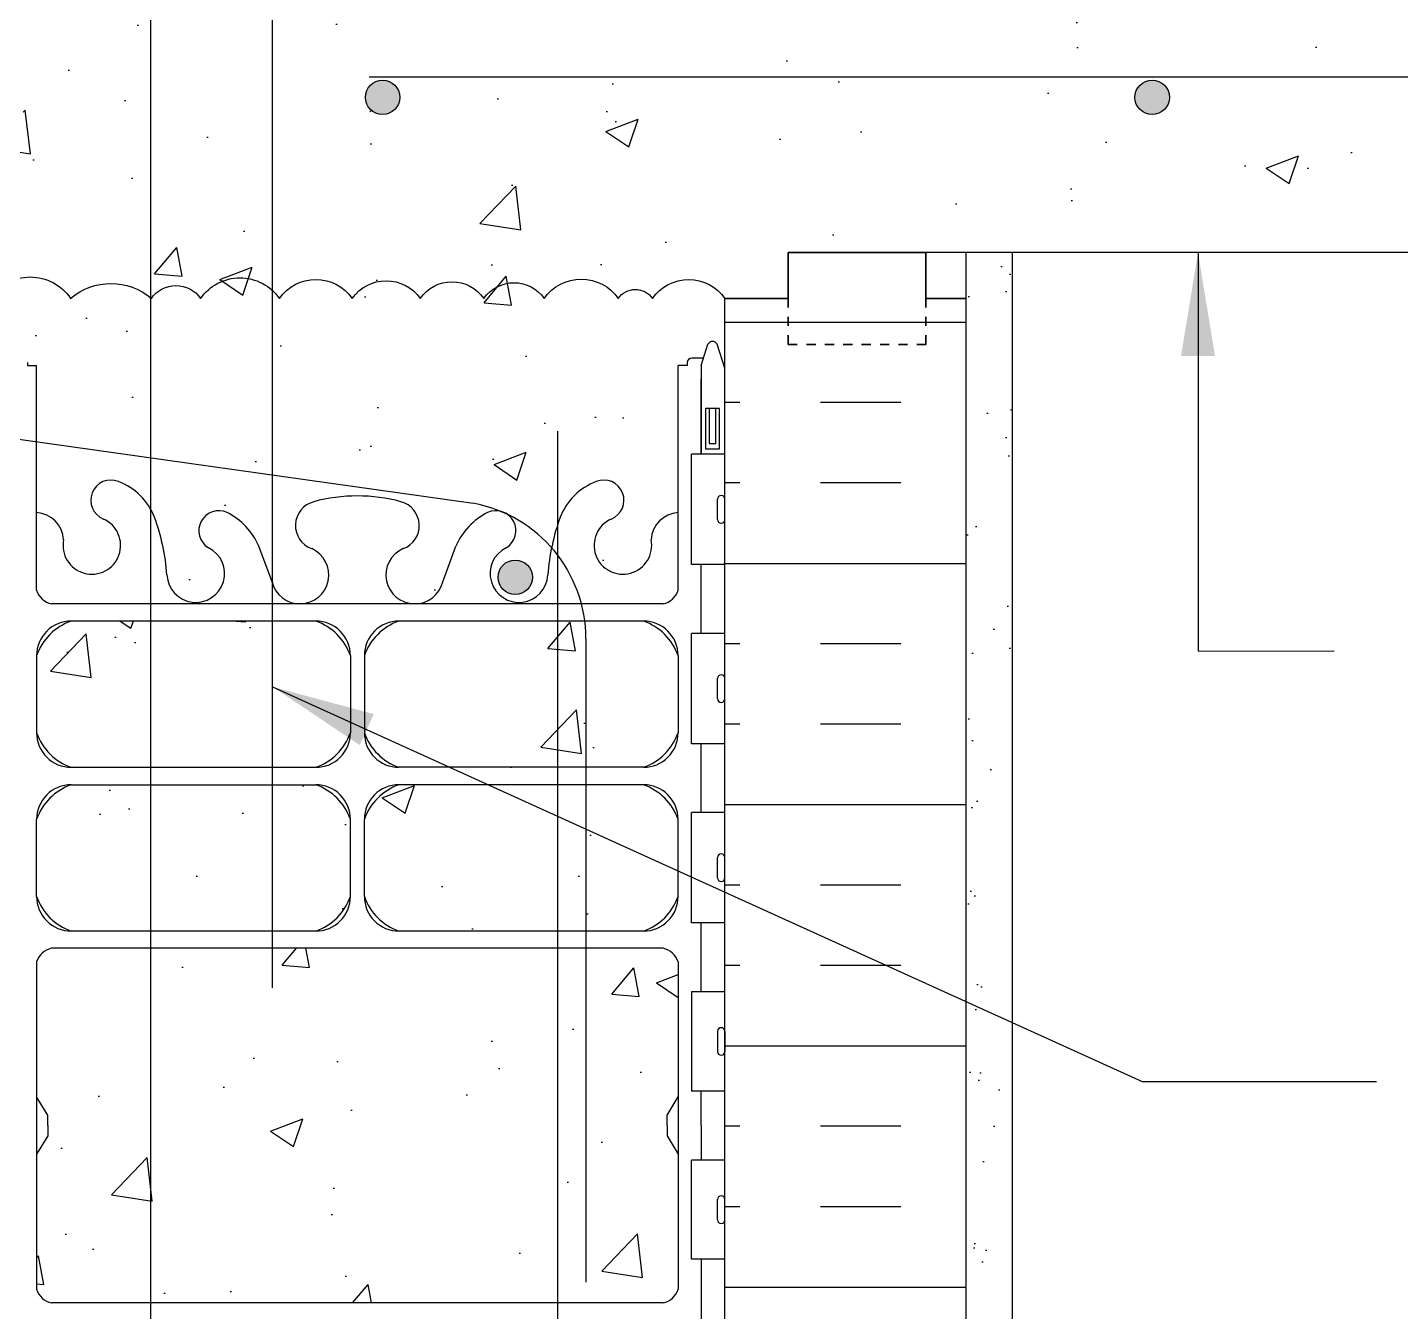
# Model space of a CAD drawing. Header units: inches. Extents: x 75 to 124.9, y 108.6 to 175.3.
# Drawn here: x 98.59 to 113.53, y 135.38 to 149.35 of the extents above; entities that cross this region are included whole.
import ezdxf

# ---------------------------------------------------------------- set-up
doc = ezdxf.new("R2010")
doc.units = ezdxf.units.IN
doc.header["$LTSCALE"] = 0.5
doc.header["$MEASUREMENT"] = 0
doc.linetypes.add('DASHED2', pattern=[0.375, 0.25, -0.125])
for name, color, linetype in [('HATCH', 12, 'Continuous'), ('line25', 2, 'Continuous'), ('LINE3', 3, 'Continuous'), ('LINE50', 5, 'Continuous'), ('LINE9', 9, 'Continuous'), ('TEXT', 4, 'Continuous'), ('Web_Edge', 9, 'Continuous')]:
    doc.layers.add(name, color=color, linetype=linetype)
doc.styles.add('DIM', font='romans.shx', dxfattribs={"width": 0.7})
doc.dimstyles.new('ext_12', dxfattribs={"dimscale": 12, "dimtxt": 0.09375, "dimasz": 0.09375, "dimexe": 0.09375, "dimexo": 0.0625, "dimgap": 0.0625, "dimtad": 1, "dimdec": 1, "dimzin": 3, "dimdsep": 46, "dimlunit": 4, "dimtxsty": 'DIM', "dimcen": 0.09, "dimdle": 0.09375, "dimclrt": 4, "dimadec": 0, "dimazin": 0, "dimtfac": 1, "dimtdec": 1, "dimtmove": 2, "dimatfit": 3, "dimfxl": 1, "dimfrac": 2, "dimtolj": 1, "dimtzin": 0, "dimarcsym": 0})
pattern_1 = [(49.99999999999999, (0, 0), (3.586300913003767, -0.3137606749129755), [0.375, -4.125]), (355, (0, 0), (-0.693756668065, 3.760960668500059), [0.3, -3.3]), (100.45144446, (0.298858405, -0.02614672), (2.89254423363556, 3.447199954843147), [0.3187009599999999, -3.505710559999999]), (46.18420000000001, (0, 1), (5.336206653357862, -0.8275964039653827), [0.5625, -6.1875]), (96.63563549, (0.444683725, 0.931033465), (4.673309728371142, 4.870593003872752), [0.47805171, -5.258568799999999]), (351.1841639899999, (0, 1), (4.673309725273866, 4.870593001349951), [0.45, -4.950000005]), (21, (0.5, 0.75), (2.984535260592308, -2.013094453326694), [0.375, -4.125]), (326.0000000000001, (0.5, 0.75), (1.216576659607909, 3.625750225234265), [0.3, -3.3]), (71.45144474, (0.74871127, 0.58224213), (4.201111883649856, 1.612655764031769), [0.31870095, -3.50571056]), (37.50000000000001, (0, 0), (0.06079927658645334, 1.664469269156557), [0, -3.26, 0, -3.35, 0, -3.3125]), (7.499999999999999, (0, 0), (1.315347687210743, 1.972058559411801), [0, -1.91, 0, -3.185, 0, -1.2625]), (327.5, (-1.115, 0), (2.669112180862045, -0.1127743586718988), [0, -1.25, 0, -3.9, 0, -5.175]), (317.5, (-1.615, 0), (2.915930846711931, 0.5005249116615886), [0, -1.625, 0, -2.59, 0, -3.675])]

msp = doc.modelspace()

# ---------------------------------------------------------------- hatches: boundary and pattern name
at = {"layer": 'HATCH'}
h = msp.add_hatch(dxfattribs=at)
h.set_pattern_fill('AR-CONC', color=256, scale=0.5)
h.set_pattern_definition(pattern_1)
edge = h.paths.add_edge_path()
edge.add_line((105.942137126174, 170.4888127051124), (105.9421371261767, 170.5305387650366))
edge.add_line((105.9421371261767, 170.5305387650366), (106.0321371261772, 170.5305387650297))
edge.add_arc((105.8321371261479, 170.9887963345125), 0.4999999999999979, 293.5781784818664, 313.7891111701633)
edge.add_line((106.1781401230362, 170.6278504574833), (106.1781401230362, 173.4011198694828))
edge.add_line((106.1781401230362, 173.4011198694828), (101.1781401230362, 173.4011198694828))
edge.add_line((101.1781401230362, 173.4011198694828), (100.1781401230362, 172.4011198694828))
edge.add_line((100.1781401230362, 172.4011198694828), (100.1781401230362, 174.4011198694828))
edge.add_line((100.1781401230362, 174.4011198694828), (99.17814012303623, 173.4011198694829))
edge.add_line((99.17814012303623, 173.4011198694829), (98.1781401230362, 173.4011198694829))
edge.add_line((98.1781401230362, 173.4011198694829), (98.1781401230362, 170.6278504574842))
edge.add_arc((98.52414311992537, 170.9887963345125), 0.4999999999999974, 226.2108888296916, 246.4218215181336)
edge.add_line((98.32414311989606, 170.5305387650297), (98.41414311989661, 170.5305387650366))
edge.add_line((98.41414311989661, 170.5305387650366), (98.41414311989934, 170.4888127051124))
edge.add_arc((98.2741431199154, 170.2816895533295), 0.2499999999999885, 3.087507138843648e-09, 55.94420226187282, ccw=False)
edge.add_line((98.52414311991538, 170.281689553343), (98.52414311991902, 170.2141895533329))
edge.add_arc((98.46164311991902, 170.2141895533295), 0.06250000000000001, -90.00000000001302, 3.100524281762773e-09, ccw=False)
edge.add_line((98.461643119919, 170.1516895533295), (98.41414311992116, 170.1516895533295))
edge.add_line((98.41414311992116, 170.1516895533295), (98.41414311992571, 170.0816895533295))
edge.add_line((98.41414311992571, 170.0816895533295), (98.51914311991042, 170.0816895533295))
edge.add_arc((98.39673446875325, 169.7390856908092), 0.3638149041640706, 32.04242228068898, 70.33874127357433, ccw=False)
edge.add_arc((99.31985336407139, 170.3503157421438), 0.7434990637615242, 214.2280195008154, 253.8107114572156)
edge.add_spline(control_points=[(99.1125572197841, 169.6362995193745), (100.550007219784, 169.3158395193744)], knot_values=[0, 0, 1, 1], degree=1, periodic=0)
edge.add_arc((101.1063450678078, 172.2474443269918), 2.983926699701062, 259.2546164297303, 270.0994654644683)
edge.add_line((101.1115251615001, 169.2635221236128), (102.1781401230367, 169.2477696241841))
edge.add_line((102.1781401230367, 169.2477696241841), (103.2447550845733, 169.2635221236128))
edge.add_arc((103.2499351782655, 172.2474443269919), 2.983926699701136, 269.900534535533, 280.7453835702703)
edge.add_spline(control_points=[(103.8062730262893, 169.3158395193744), (105.2437230262892, 169.6362995193745)], knot_values=[0, 0, 1, 1], degree=1, periodic=0)
edge.add_arc((105.0364268820019, 170.3503157421438), 0.7434990637615242, 286.1892885427844, 325.7719804991792)
edge.add_arc((105.9595457773201, 169.7390856908092), 0.3638149041640706, 109.66125872642581, 147.9575777193222, ccw=False)
edge.add_line((105.8371371261629, 170.0816895533295), (105.9421371261476, 170.0816895533295))
edge.add_line((105.9421371261476, 170.0816895533295), (105.9421371261521, 170.1516895533295))
edge.add_line((105.9421371261521, 170.1516895533295), (105.8946371261543, 170.1516895533295))
edge.add_arc((105.8946371261543, 170.2141895533295), 0.06250000000000001, 179.9999999968994, 270.000000000013, ccw=False)
edge.add_line((105.8321371261543, 170.2141895533329), (105.8321371261579, 170.281689553343))
edge.add_arc((106.0821371261579, 170.2816895533295), 0.2499999999999884, 124.05579773812721, 179.9999999969125, ccw=False)
h.paths.add_polyline_path([(105.6681437429993, 163.6723867529365), (105.7681437429994, 163.6723867529365), (105.7681437429994, 163.7023867529366, -0.4142135623733708), (105.8181437429995, 163.7523867529366), (105.944230699521, 163.7523867529365), (105.9870352423586, 163.8836540176389, -0.7257365568519483), (106.0931437430009, 163.9023867529321), (106.1781401230362, 163.64173118749), (106.1781401230362, 164.4011198694828), (106.1781401230362, 166.4355286491759, 0.08841615068610212), (106.0321371261772, 166.5328403416295), (105.9421371261767, 166.5328403416227), (105.942137126174, 166.5745664015468, -0.2490694201798115), (105.8321371261579, 166.7816895533163), (105.8321371261543, 166.8491895533263, -0.4142135623889385), (105.8946371261543, 166.9116895533297), (105.9421371261521, 166.9116895533297), (105.9421371261476, 166.9816895533297), (105.8371371261623, 166.9816895533297, 0.08534784463998858), (105.5076776036175, 166.9061709715916, -0.6696014941100525), (105.3751752048672, 167.0264526682895, 2.087231407567195), (104.9412757749443, 166.8016354100415, -1), (104.7778472035399, 166.3931123359701, -0.2278381461854003), (104.3731954195681, 166.8173024685898, -0.0659796864028588), (104.2487544894296, 167.4261155026695, 1.629604377929126), (103.7776926808947, 167.1250244767861, -1.059167440433542), (103.5713974021432, 166.7431482748163, -0.1637199698636065), (103.2495651687688, 167.096965029375), (103.106927326589, 167.483809885107, 1.612473537246625), (102.6753841620678, 167.1242216854029, -0.7348724129848718), (102.6522805584791, 166.6131828386993, -0.06847526280414043), (102.1781401230375, 166.5511198694828, -0.06847526280425709), (101.703999687595, 166.6131828386991, -0.7348724129859923), (101.6808960840054, 167.1242216854028, 1.612473537246845), (101.2493529194843, 167.483809885107), (101.1067150773045, 167.096965029375, -0.1637199698636716), (100.78488284393, 166.7431482748162, -1.05916744043306), (100.5785875651787, 167.1250244767862, 1.629604377928583), (100.1075257566437, 167.4261155026696, -0.06597968640286109), (99.98308482650523, 166.8173024685899, -0.2278381461855239), (99.57843304253315, 166.39311233597, -1), (99.41500447112907, 166.8016354100415, 2.087231407566541), (98.98110504120609, 167.0264526682895, -0.6696014941107049), (98.84860264245573, 166.9061709715917, 0.08534784463996123), (98.519143119911, 166.9816895533297), (98.41414311992571, 166.9816895533297), (98.41414311992116, 166.9116895533297), (98.461643119919, 166.9116895533297, -0.4142135623889344), (98.52414311991902, 166.8491895533263), (98.52414311991538, 166.7816895533163, -0.2490694201798234), (98.41414311989934, 166.5745664015468), (98.41414311989661, 166.5328403416227), (98.32414311989606, 166.5328403416295, 0.08841615068673743), (98.1781401230362, 166.435528649175), (98.1781401230362, 164.4011198694828), (98.1781401230362, 163.6417311874899), (98.25702800243404, 163.8836540176438, -0.7257365567844676), (98.36313650307332, 163.9023867529366), (98.41204954655149, 163.7523867529365), (98.53813650307299, 163.7523867529366, -0.4142135623730847), (98.58813650307304, 163.7023867529366), (98.58813650307326, 163.6723867529365), (98.68813650307314, 163.6723867529365), (98.68813925582297, 162.0708890309643, -0.3803970778958046), (98.98110915508778, 161.7757870706743, 2.087231407563032), (99.41500858501138, 162.0006043289222, -1), (99.57843715641522, 162.4091274029938, -0.2278381461853833), (99.98308894038695, 161.984937270374, -0.06597968640285105), (100.1075298705254, 161.3761242362944, 1.629604377929884), (100.5785916790601, 161.6772152621779, -1.059167440432529), (100.7848869578117, 162.0590914641477, -0.1637199698636741), (101.1067191911862, 161.705274709589), (101.249357033366, 161.318429853857, 1.612473537247497), (101.6809001978869, 161.6780180535612, -0.7348724129871431), (101.7040038014777, 162.1890569002651, -0.06847526280387788), (102.1781442369175, 162.2511198694811, -0.06847526280419443), (102.6522846723596, 162.189056900265, -0.7348724129870762), (102.6753882759494, 161.678018053561, 1.61247353724608), (103.1069314404707, 161.318429853857), (103.2495692826505, 161.705274709589, -0.163719969863632), (103.5714015160249, 162.0590914641477, -1.059167440433636), (103.7776967947766, 161.6772152621779, 1.629604377929297), (104.2487586033113, 161.3761242362943, -0.0659796864028178), (104.3731995334496, 161.9849372703736, -0.2278381461856764), (104.7778513174218, 162.4091274029939, -1), (104.9412798888268, 162.0006043289228, 2.087231407601206), (105.3751793187475, 161.7757870706815, -0.3803920597853296), (105.6681437430008, 162.0708886908331)])
h.paths.add_polyline_path([(105.668143743002, 157.1822795307725, 0.2681384484804097), (105.5069930811505, 157.3304030468887), (98.84929539268639, 157.3304030468887, 0.2681558504668761), (98.68814048525613, 157.18226597472), (98.68814048525614, 155.7134632324886), (98.80813650305893, 155.513469869483), (98.80813650305893, 155.4011198694827), (98.80813650305893, 155.28111986947), (98.1781401230362, 155.2811198694702), (98.1781401230362, 155.0261198694768), (98.29684374951674, 155.0261198694768, -0.4294269188909211), (99.05736302581647, 154.901119869483, -0.3692754514147981), (99.93629951897508, 154.901119869483, -0.520567049999957), (100.4721969500434, 154.9011198694829, -0.5205670500000376), (101.3299609482715, 154.901119869483, -0.5205670500000034), (102.1232993255056, 154.901119869483, -0.5205670499999676), (102.8612677757834, 154.9011198694829, -0.5205670500000295), (103.5547820983425, 154.901119869483, -0.5205670499999723), (104.2115191228228, 154.9011198694829, -0.5205670500000232), (105.0170290457856, 154.901119869483, -0.5205670499999513), (105.3900556655827, 154.9011198694829, -0.520567050000063), (106.1781401230362, 154.9011198694829), (106.1781401230362, 155.28111986947), (105.5481437430135, 155.28111986947), (105.5481437430135, 155.4011198694836), (105.5481437430135, 155.5134698694835), (105.6681437430019, 155.713469869465)])
h.paths.add_polyline_path([(117.4330541723251, 154.9011198694829), (108.8031401230362, 154.9011198694829), (106.1781401230362, 154.9011198694829, 0.5205670500000795), (105.3900556655826, 154.901119869483, 0.5205670499998398), (105.0170290457856, 154.9011198694829, 0.5205670500000718), (104.2115191228228, 154.9011198694829, 0.5205670499999611), (103.5547820983425, 154.901119869483, 0.5205670500000182), (102.8612677757834, 154.9011198694829, 0.5205670500000188), (102.1232993255055, 154.901119869483, 0.5205670499999606), (101.3299609482715, 154.901119869483, 0.5205670500000413), (100.4721969500434, 154.901119869483, 0.5205670499999391), (99.93629951897509, 154.9011198694829, 0.3692754514148121), (99.05736302581649, 154.901119869483, 0.4294269188909228), (98.29684374951674, 155.0261198694768), (98.54309271727811, 155.0261198694768), (98.54309271727811, 153.9461198694767), (98.1781401230362, 153.9461198694768), (98.1781401230362, 153.1961198694768), (98.54309271727811, 153.1961198694768), (98.54309271727811, 151.9961198694768), (98.1781401230362, 151.9961198694768), (98.1781401230362, 151.2461198694767), (98.54309271727811, 151.2461198694768), (98.54309271727811, 150.0461198694767), (98.1781401230362, 150.0461198694767), (98.1781401230362, 149.2961198694767), (98.54309271727811, 149.2961198694768), (98.54309271727811, 148.0961198694768), (98.1781401230362, 148.0961198694768), (98.1781401230362, 146.4011198694828, -0.5296262354345003), (99.05736302581639, 146.4011198694828, -0.3692754514148689), (99.93629951897512, 146.4011198694829, -0.5205670499999957), (100.4721969500435, 146.4011198694829, -0.5205670500000276), (101.3299609482716, 146.4011198694829, -0.5205670500000402), (102.1232993255057, 146.401119869483, -0.5205670499999158), (102.8612677757834, 146.4011198694829, -0.5205670500000573), (103.5547820983426, 146.401119869483, -0.520567049999893), (104.2115191228228, 146.4011198694828, -0.5205670500000283), (105.0170290457856, 146.4011198694829, -0.5205670500001358), (105.3900556655827, 146.401119869483, -0.5205670499999637), (106.1781401230362, 146.4011198694829), (106.8656401230362, 146.4011198694829), (106.8656401230362, 146.9011198694829), (108.3656401230362, 146.9011198694829), (117.4330541723251, 146.9011198694829), (117.4330541723251, 149.9011198694829), (116.4330541723251, 150.9011198694829), (118.4330541723251, 150.9011198694829), (117.4330541723251, 151.9011198694829)])
h.paths.add_polyline_path([(102.1018942369174, 160.5151366284907, 0.2256517540595632), (101.7268942369151, 160.8901366284972), (99.0631447308302, 160.8901366284972, 0.2256517540553021), (98.68814473083242, 160.515136628499), (98.68814473083242, 159.6743307238528, 0.2256517540569632), (99.06314473083387, 159.2993307238532), (101.7268942369149, 159.2993307238532, 0.2256517540590586), (102.1018942369169, 159.6743307238585)])
h.paths.add_polyline_path([(102.1018942369169, 158.7337091343903, 0.2256517540590582), (101.726894236915, 159.1087091343956), (99.06314473083387, 159.1087091343956, 0.2256517540569629), (98.68814473083242, 158.7337091343961), (98.68814473083242, 157.8929032297499, 0.2256517540553746), (99.06314473083036, 157.5179032297516), (101.7268942369149, 157.5179032297516, 0.2256517540596362), (102.1018942369174, 157.8929032297582)])
h.paths.add_polyline_path([(105.6681437430025, 158.7337091343961, 0.2256517540568899), (105.2931437430012, 159.1087091343956), (102.6293942369225, 159.1087091343956, 0.2256517540585511), (102.2543942369175, 158.7337091343948), (102.2543942369171, 157.8929032297498, 0.2256517540542189), (102.6293942369116, 157.5179032297516), (105.2931437430047, 157.5179032297516, 0.2256517540553035), (105.6681437430025, 157.8929032297499)])
h.paths.add_polyline_path([(105.6681437430025, 160.515136628499, 0.2256517540553012), (105.2931437430047, 160.8901366284972), (102.6293942369116, 160.8901366284972, 0.2256517540542188), (102.2543942369171, 160.515136628499), (102.2543942369175, 159.6743307238541, 0.2256517540585521), (102.6293942369225, 159.2993307238533), (105.293143743001, 159.2993307238532, 0.2256517540569644), (105.6681437430025, 159.6743307238528)])
h.paths.add_polyline_path([(98.1781401230362, 146.4011198694828), (97.49064012303529, 146.4011198694828), (97.49064012303529, 145.9011198694828), (95.99064012303529, 145.9011198694828), (95.99064012303529, 146.4011198694828), (95.5531401230362, 146.4011198694828), (93.5531401230362, 146.4011198694829), (93.5531401230362, 144.9011198694829, -1), (93.0531401230362, 144.9011198694829), (93.0531401230362, 146.4011198694829), (91.75314012303602, 146.4011198694829), (91.75314012303602, 144.6511198694833, 0.07957910678399392), (92.75314012303662, 141.4011198694818), (97.9281401230362, 132.026119869483), (97.9281401230362, 131.651119869483), (98.1781401230362, 131.651119869483)])
h.paths.add_polyline_path([(106.1781401230362, 146.4011198694829, 0.5205670499998616), (105.3900556655828, 146.4011198694828, 0.5205670500007287), (105.0170290457855, 146.4011198694831, 0.5205670499999019), (104.2115191228228, 146.401119869483, 0.5205670499997467), (103.5547820983427, 146.4011198694828, 0.5205670500001613), (102.8612677757835, 146.4011198694828, 0.5205670499999734), (102.1232993255056, 146.4011198694829, 0.5205670500000431), (101.3299609482715, 146.4011198694829, 0.5205670500000122), (100.4721969500434, 146.4011198694829, 0.520567049999729), (99.93629951897525, 146.4011198694828, 0.3692754514149477), (99.05736302581639, 146.4011198694828, 0.5296262354345026), (98.1781401230362, 146.4011198694828), (98.1781401230362, 144.3667110897837, 0.08841615068673474), (98.32414311989606, 144.2693993973292), (98.41414311989661, 144.2693993973361), (98.41414311989934, 144.2276733374119, -0.2490694201798201), (98.52414311991538, 144.0205501856425), (98.52414311991902, 143.9530501856324, -0.4142135623889365), (98.461643119919, 143.890550185629), (98.41414311992116, 143.890550185629), (98.41414311992571, 143.820550185629), (98.51914311991104, 143.820550185629, 0.08534784464008863), (98.8486026424562, 143.8960687673673, -0.6696014941135954), (98.9811050412059, 143.7757870706683, 2.087231407545861), (99.41500447113252, 144.0006043289158, -1), (99.57843304252852, 144.4091274029904, -0.2134499129937721), (99.9706588033111, 144.0199269360034, -0.06992325913698837), (100.1075257566438, 143.3761242362889, 1.629604377930469), (100.578587565178, 143.6772152621729, -0.9946622654864951), (100.7608067547698, 144.0719317490909, -0.173074760622225), (101.1067150773045, 143.7052747095838), (101.2493529194843, 143.3184298538518, 1.612473537250847), (101.6808960840043, 143.6780180535563, -0.7348724129910063), (101.7039996875994, 144.1890569002609, -0.0684752628033652), (102.1781401230358, 144.2511198694759, -0.06847526280441107), (102.6522805584794, 144.1890569002594, -0.7348724129848493), (102.6753841620677, 143.6780180535558, 1.612473537246208), (103.106927326589, 143.3184298538518), (103.2495651687688, 143.7052747095838, -0.1730747606230346), (103.5954734913056, 144.071931749092, -0.9946622655909013), (103.7776926808934, 143.6772152621718, 1.629604377945459), (104.2487544894301, 143.376124236296, -0.06992325913640347), (104.3856214427628, 144.0199269360049, -0.2134499129917129), (104.7778472035413, 144.4091274029892, -1), (104.9412757749408, 144.0006043289157, 2.087231407551508), (105.3751752048671, 143.7757870706695, -0.6696014940900623), (105.5076776036132, 143.8960687673689, 0.08534784464115354), (105.8371371261623, 143.820550185629), (105.9421371261476, 143.820550185629), (105.9421371261521, 143.890550185629), (105.8946371261543, 143.890550185629, -0.4142135623889219), (105.8321371261543, 143.9530501856324), (105.8321371261579, 144.0205501856425, -0.2490694201798201), (105.942137126174, 144.2276733374119), (105.9421371261767, 144.2693993973361), (106.0321371261772, 144.2693993973292, 0.08841615068610398), (106.1781401230362, 144.3667110897829)])
edge = h.paths.add_edge_path()
edge.add_line((106.1781401230362, 129.1605085514757), (106.0931437430009, 128.8998529860336))
edge.add_arc((106.0431437429989, 128.9265196526954), 0.05666666666618546, 208.0724869354658, 331.9275130694838, ccw=False)
edge.add_line((105.9931437429991, 128.8998529860293), (105.944230699521, 129.0498529860293))
edge.add_line((105.944230699521, 129.0498529860293), (105.8181437429995, 129.0498529860292))
edge.add_arc((105.8181437429994, 129.0998529860292), 0.05000000000001137, 180, 270.0000000000489, ccw=False)
edge.add_line((105.7681437429994, 129.0998529860292), (105.7681437429992, 129.1298529860293))
edge.add_line((105.7681437429992, 129.1298529860293), (105.6681437429993, 129.1298529860292))
edge.add_line((105.6681437429993, 129.1298529860292), (105.6681437430014, 130.957750400107))
edge.add_arc((105.8920042553536, 129.985910593396), 0.9972893957615827, 102.9716530083969, 112.6667892673955)
edge.add_arc((105.4661991439632, 130.9936014868301), 0.09677064436785403, 160.1551293301056, 295.38042398940644, ccw=False)
edge.add_arc((105.0678417665615, 131.0884854781254), 0.3135313569610204, 348.58862142051, 606.1916336575464)
edge.add_arc((104.8595614892439, 130.5973738729982), 0.2199999999999285, -111.80374798457427, 68.19625201542573, ccw=False)
edge.add_arc((105.0168108145227, 131.0261709535033), 0.6766585701930514, 201.1238921534954, 249.3197471677591, ccw=False)
edge.add_arc((106.6077526059515, 131.5911686247387), 2.364765241384677, 184.3894727927055, 200.0015077216109, ccw=False)
edge.add_arc((103.9367495879835, 131.3952148024856), 0.3135313569610413, 2.735710411925296, 243.9348258773528)
edge.add_arc((103.6855268136053, 130.9281538570302), 0.2173766041081375, -114.473560819088, 58.5370110167371, ccw=False)
edge.add_arc((103.9362769011309, 131.3983211070949), 0.7499256556130551, 203.6937528897062, 242.9704742607172, ccw=False)
edge.add_line((103.2495651687688, 131.096965029368), (103.106927326589, 131.4838098851))
edge.add_arc((102.8019501536581, 131.4110717534986), 0.3135313569610341, 13.41463398167555, 246.1916336630251)
edge.add_arc((102.5838665321603, 130.8723174447357), 0.2680134754942268, -75.21080764529933, 70.03375214688418, ccw=False)
edge.add_arc((102.1896837709697, 132.3050993108651), 1.75401742768519, 269.62291875167057, 285.2918337447022, ccw=False)
edge.add_arc((102.1665964751032, 132.3050993108631), 1.754017427683272, 254.7081662545271, 270.37708124854106, ccw=False)
edge.add_arc((101.7724137139132, 130.8723174447358), 0.2680134754942215, 109.96624785378069, 255.21080764024862, ccw=False)
edge.add_arc((101.5543300924153, 131.4110717534988), 0.3135313569609893, 293.8083663364188, 526.5853660183705)
edge.add_line((101.2493529194843, 131.4838098851), (101.1067150773045, 131.0969650293681))
edge.add_arc((100.420003344942, 131.3983211070952), 0.7499256556134993, 297.029525739297, 336.30624711029446, ccw=False)
edge.add_arc((100.6707534324689, 130.9281538570305), 0.2173766041081067, 121.4629889839259, 294.4735608188161, ccw=False)
edge.add_arc((100.4195306580896, 131.3952148024852), 0.3135313569610111, 296.065174122445, 537.264289589447)
edge.add_arc((97.74852764012086, 131.5911686247389), 2.364765241385621, 339.99849227857106, 355.61052720709944, ccw=False)
edge.add_arc((99.33946943155047, 131.0261709535032), 0.6766585701930178, 290.6802528328552, 338.8761078471357, ccw=False)
edge.add_arc((99.49671875682805, 130.5973738729975), 0.2199999999998761, 111.803747986812, 291.80374798681197, ccw=False)
edge.add_arc((99.28843847951192, 131.0884854781256), 0.3135313569610204, 293.8083663405747, 551.4113785797283)
edge.add_arc((98.89008110210999, 130.9936014868305), 0.0967706443678274, -115.3804239864557, 19.84487066891512, ccw=False)
edge.add_arc((98.46427599071986, 129.9859105933954), 0.9972893957621964, 67.33321073235905, 86.84620835532762)
edge.add_line((98.51914311991102, 130.9816895533228), (98.41414311992571, 130.9816895533228))
edge.add_line((98.41414311992571, 130.9816895533228), (98.41414311992116, 130.9116895533228))
edge.add_line((98.41414311992116, 130.9116895533228), (98.461643119919, 130.9116895533228))
edge.add_arc((98.46164311991899, 130.8491895533228), 0.06250000000002842, -3.048512553505134e-09, 89.99999999998698, ccw=False)
edge.add_line((98.52414311991902, 130.8491895533194), (98.52414311991538, 130.7816895533093))
edge.add_arc((98.27414311991532, 130.7816895533228), 0.2500000000000568, -55.94420225876621, 0, ccw=False)
edge.add_line((98.41414311989935, 130.5745664015399), (98.41414311989661, 130.5328403416157))
edge.add_line((98.41414311989661, 130.5328403416157), (98.32414311989606, 130.5328403416226))
edge.add_arc((98.52414311992537, 130.0745827721398), 0.4999999999999633, 113.5781784818677, 133.7891111703106)
edge.add_line((98.1781401230362, 130.4355286491681), (98.1781401230362, 128.4008931398166))
edge.add_line((98.1781401230362, 128.4008931398166), (101.376301900701, 128.4008931398166))
edge.add_line((101.376301900701, 128.4008931398166), (102.376301900701, 129.4008931398166))
edge.add_line((102.376301900701, 129.4008931398166), (102.376301900701, 127.4008931398166))
edge.add_line((102.376301900701, 127.4008931398166), (103.376301900701, 128.4008931398166))
edge.add_line((103.376301900701, 128.4008931398166), (106.1781401230362, 128.4008931398166))
edge.add_line((106.1781401230362, 128.4008931398166), (106.1781401230362, 129.1605085514757))
h = msp.add_hatch(dxfattribs=at)
h.set_pattern_fill('INSUL', color=256, scale=7, style=0)
h.set_pattern_definition([(180, (3032.33972183452, -268.6083941932288), (0, 2.625), []), (180, (3032.33972183452, -267.7333941932288), (0, 2.625), [0.875, -0.875]), (180, (3032.33972183452, -266.8583941932288), (0, 2.625), [0.875, -0.875])])
h.paths.add_polyline_path([(108.8031401230362, 128.4011198694828), (108.3656401230362, 128.4011198694828), (108.3656401230357, 128.9011198694828), (106.8656401230362, 128.9011198694829), (106.8656401230362, 128.4011198694829), (106.1781401230362, 128.4011198694828), (106.1781401230362, 146.4011198694829), (106.8656401230362, 146.4011198694828), (106.8656401230362, 146.9011198694828), (108.3656401230357, 146.9011198694829), (108.3656401230362, 146.4011198694828), (108.8031401230362, 146.4011198694828)])
h = msp.add_hatch(dxfattribs=at)
h.set_pattern_fill('AR-SAND', color=256, scale=0.5, style=0)
h.set_pattern_definition([(37.50000000000001, (109.256482388903, 149.0646706326685), (-0.03149667905480408, 0.9634118845065793), [0, -0.76, 0, -0.85, 0, -0.8125]), (7.499999999999999, (109.256482388903, 149.0646706326685), (0.8848883526338636, 1.41107303261487), [0, -0.41, 0, -0.685, 0, -0.2625]), (327.5, (108.641482388903, 149.0646706326685), (1.557070930875748, 0.002829526768482249), [0, -0.25, 0, -0.9, 0, -1.175]), (317.5, (108.641482388903, 149.0646706326685), (1.503063302286147, 0.4388377824671246), [0, -0.125, 0, -0.59, 0, -0.675])])
h.paths.add_polyline_path([(109.3031401230362, 146.9011198694829), (108.8031401230362, 146.9011198694829), (108.8031401230362, 146.4011198694829), (108.8031401230362, 145.9814734941091), (109.3031401230362, 145.9814734941091)])
h.paths.add_polyline_path([(109.3031401230362, 140.9673902946139), (108.8031401230362, 140.9673902946139), (108.8031401230362, 128.4020536297334), (109.3031401230362, 128.4022314888286)])
h.paths.add_polyline_path([(109.3031401230362, 145.901119869483), (108.8031401230362, 145.901119869483), (108.8031401230362, 140.9673902946139), (109.3031401230362, 140.9673902946139)])
h = msp.add_hatch(dxfattribs=at)
h.set_pattern_fill('AR-CONC', color=256, scale=0.5)
h.set_pattern_definition(pattern_1)
h.paths.add_polyline_path([(102.1018942369174, 134.9093365092076, 0.2256517540596353), (101.726894236915, 135.2843365092142), (99.06314473083036, 135.2843365092142, 0.2256517540553749), (98.68814473083242, 134.9093365092159), (98.68814473083242, 134.0685306045697, 0.225651754056963), (99.06314473083387, 133.6935306045701), (101.7268942369149, 133.6935306045701, 0.2256517540590592), (102.1018942369169, 134.0685306045754)])
h.paths.add_polyline_path([(102.1018942369169, 133.1279090151072, 0.2256517540590579), (101.726894236915, 133.5029090151126), (99.06314473083387, 133.5029090151126, 0.2256517540569637), (98.68814473083242, 133.127909015113), (98.68814473083242, 132.2871031104668, 0.2256517540553024), (99.0631447308302, 131.9121031104685), (101.7268942369151, 131.9121031104685, 0.2256517540595647), (102.1018942369174, 132.2871031104751)])
h.paths.add_polyline_path([(105.6681437430025, 133.127909015113, 0.2256517540569637), (105.2931437430011, 133.5029090151126), (102.6293942369225, 133.5029090151125, 0.2256517540585516), (102.2543942369175, 133.1279090151117), (102.2543942369171, 132.2871031104668, 0.225651754054219), (102.6293942369116, 131.9121031104686), (105.2931437430047, 131.9121031104685, 0.2256517540553035), (105.6681437430025, 132.2871031104668)])
h.paths.add_polyline_path([(105.6681437430025, 134.9093365092159, 0.225651754055303), (105.2931437430047, 135.2843365092141), (102.6293942369116, 135.2843365092141, 0.2256517540542191), (102.2543942369171, 134.9093365092159), (102.2543942369175, 134.068530604571, 0.2256517540585517), (102.6293942369225, 133.6935306045702), (105.2931437430012, 133.6935306045702, 0.2256517540568933), (105.6681437430025, 134.0685306045697)])
h.paths.add_polyline_path([(102.1018942369169, 140.7337091343902, 0.2256517540590583), (101.726894236915, 141.1087091343955), (99.06314473083387, 141.1087091343955, 0.2256517540569634), (98.68814473083242, 140.733709134396), (98.68814473083242, 139.8929032297497, 0.2256517540553743), (99.06314473083036, 139.5179032297515), (101.7268942369149, 139.5179032297515, 0.2256517540596371), (102.1018942369174, 139.892903229758)])
h.paths.add_polyline_path([(102.1018942369174, 142.5151366284906, 0.2256517540595635), (101.7268942369151, 142.8901366284971), (99.0631447308302, 142.8901366284971, 0.2256517540553025), (98.68814473083242, 142.5151366284989), (98.68814473083242, 141.6743307238526, 0.2256517540569633), (99.06314473083387, 141.2993307238531), (101.7268942369149, 141.2993307238531, 0.225651754059059), (102.1018942369169, 141.6743307238584)])
h.paths.add_polyline_path([(105.6681437430025, 141.6743307238526), (105.6681437430025, 142.5151366284989, 0.2256517540553029), (105.2931437430047, 142.8901366284971), (102.6293942369116, 142.8901366284971, 0.2256517540542191), (102.2543942369171, 142.5151366284989), (102.2543942369175, 141.674330723854, 0.2256517540585516), (102.6293942369225, 141.2993307238532), (105.293143743001, 141.2993307238531, 0.2256517540569652)])
h.paths.add_polyline_path([(105.6681437430025, 140.733709134396, 0.2256517540568916), (105.2931437430012, 141.1087091343955), (102.6293942369225, 141.1087091343955, 0.2256517540585517), (102.2543942369175, 140.7337091343947), (102.2543942369171, 139.8929032297497, 0.2256517540542186), (102.6293942369116, 139.5179032297515), (105.2931437430047, 139.5179032297515, 0.2256517540553035), (105.6681437430025, 139.8929032297497)])
h.paths.add_polyline_path([(105.668143743002, 139.1822795307724, 0.2681384484804115), (105.5069930811505, 139.3304030468886), (98.84929539268639, 139.3304030468886, 0.268155850466874), (98.68814048525613, 139.1822659747199), (98.68814048525613, 137.7134632324885), (98.80813650305893, 137.5134698694829), (98.80813650305893, 137.4011198694826), (98.80813650305893, 137.2887698694828), (98.68814048525613, 137.0887765064772), (98.68814048525613, 135.6199737642458, 0.2681558504668763), (98.84929539268639, 135.4718366920771), (105.5069930811505, 135.4718366920771, 0.2681384484785493), (105.6681437430016, 135.6199602081918), (105.6681437430018, 137.0887698695019), (105.5481437430135, 137.2887698694832), (105.5481437430135, 137.4011198694835), (105.5481437430135, 137.5134698694833), (105.6681437430019, 137.7134698694648)])
at = {"layer": 'LINE3'}
for points in [[(102.639948885544, 148.5884231572779, 1), (102.264948885544, 148.5884231572779, 1)], [(111.014948885544, 148.5884231572779, 1), (110.639948885544, 148.5884231572779, 1)], [(103.7091114281136, 143.3668862444401, 1), (104.0841114281136, 143.3668862444401, 1)]]:
    msp.add_hatch(color=256, dxfattribs=at).paths.add_polyline_path(points)

# ---------------------------------------------------------------- linework, layer by layer
at = {"layer": 'HATCH'}
msp.add_lwpolyline([(98.1781401230362, 146.4011198694828, -0.5296262354346193), (99.0573630258165, 146.4011198694829, -0.3692754514148108), (99.93629951897512, 146.4011198694829, -0.52056705), (100.4721969500435, 146.4011198694829, -0.52056705), (101.3299609482715, 146.4011198694829, -0.52056705), (102.1232993255056, 146.4011198694829, -0.52056705), (102.8612677757835, 146.4011198694829, -0.52056705), (103.5547820983425, 146.4011198694829, -0.52056705), (104.2115191228229, 146.4011198694829, -0.52056705), (105.0170290457856, 146.4011198694829, -0.52056705), (105.3900556655827, 146.4011198694829, -0.52056705), (106.1781401230362, 146.4011198694829)], format="xyb", dxfattribs=at)
at = {"layer": 'line25'}
for p, q in [((106.1781401230362, 128.4011198694828), (106.1781401230362, 146.4011198694828)), ((106.1781401230362, 144.7061198694767), (105.8131875287943, 144.7061198694767)), ((105.8131875287943, 143.5061198694767), (105.8131875287943, 144.7061198694767)), ((106.1781401230362, 143.5061198694767), (105.8131875287943, 143.5061198694766)), ((106.1781401230362, 142.7561198694767), (105.8131875287943, 142.7561198694767)), ((105.8131875287943, 141.5561198694767), (105.8131875287943, 142.7561198694767)), ((106.1781401230362, 141.5561198694767), (105.8131875287943, 141.5561198694766)), ((106.1781401230362, 140.8061198694766), (105.8131875287943, 140.8061198694766)), ((105.8131875287943, 139.6061198694766), (105.8131875287943, 140.8061198694767)), ((106.1781401230362, 139.6061198694766), (105.8131875287943, 139.6061198694766)), ((106.1781401230362, 138.8561198694767), (105.8131875287943, 138.8561198694767)), ((105.8131875287943, 138.8561198694766), (105.8131875287943, 137.7761198694766)), ((106.1781401230362, 137.7761198694766), (105.8131875287943, 137.7761198694766)), ((106.1781401230362, 137.0261198694766), (105.8131875287943, 137.0261198694766)), ((105.8131875287943, 135.9461198694767), (105.8131875287943, 137.0261198694767)), ((106.1781401230362, 135.9461198694767), (105.8131875287943, 135.9461198694766))]:
    msp.add_line(p, q, dxfattribs=at)
at = {"layer": 'LINE3'}
for p, q in [((99.92814012303623, 174.1511198694829), (99.92814012303624, 128.604312673862)), ((117.4330541723251, 148.8066901474136), (102.3070155121753, 148.8066901474136)), ((93.91376591396573, 145.5153109117369), (103.4367654965895, 144.1721937346277)), ((104.3572615801486, 144.9564469828629), (104.3572615801486, 128.4005935477249)), ((104.6654340665957, 142.6969380770898), (104.6654340665957, 135.6969380770898))]:
    msp.add_line(p, q, dxfattribs=at)
at = {"layer": 'LINE3', "linetype": 'Continuous'}
msp.add_lwpolyline([(101.2561453647893, 138.9011198694829), (101.2561453647893, 149.9011198694829, -0.414213562373095), (102.2561453647893, 150.9011198694829), (116.4330541723251, 150.9011198694829)], format="xyb", dxfattribs=at)
at = {"layer": 'LINE3'}
for centre in [(102.452448885544, 148.5884231572779), (110.827448885544, 148.5884231572779), (103.8966114281136, 143.3668862444401)]:
    msp.add_circle(centre, 0.1875, dxfattribs=at)
msp.add_arc((103.1654340665957, 142.6969380770898), 1.499999999999983, 359.9999999999992, 79.5785345806196, dxfattribs=at)
at = {"layer": 'LINE50'}
msp.add_line((108.8031401230362, 128.4011198694828), (108.8031401230362, 146.4011198694828), dxfattribs=at)
for points in [[(108.8031401230362, 146.4011198694828), (108.3656401230362, 146.4011198694828), (108.3656401230362, 146.9011198694828), (106.8656401230362, 146.9011198694828), (106.8656401230362, 146.4011198694828), (106.1781401230362, 146.4011198694828)], [(106.1781401230362, 146.4011198694829), (106.8656401230362, 146.4011198694829), (106.8656401230362, 146.9011198694829), (108.3656401230362, 146.9011198694829), (108.3656401230362, 146.4011198694829), (108.8031401230362, 146.4011198694829)]]:
    msp.add_lwpolyline(points, dxfattribs=at)
at = {"layer": 'LINE9'}
for p, q in [((117.4330541723251, 146.9011198694829), (108.3656401230362, 146.9011198694829)), ((108.8031401230362, 146.4011198694829), (108.8031401230362, 146.9011198694829)), ((109.3031401230362, 146.9011198694829), (109.3031401230362, 128.401119869483)), ((106.0981365030732, 143.9961198694767), (106.0981365030723, 144.2161198694766)), ((106.1381365030732, 144.2561198694767), (106.1381365030722, 144.2561198694767)), ((106.1781365030731, 143.9961198694768), (106.1781365030731, 144.2161198694766)), ((106.1781401230362, 144.1611198694768), (106.1781365030727, 144.1611198694768)), ((106.1781401230362, 144.0511198694768), (106.1781365030727, 144.0511198694768)), ((106.1381365030732, 143.9561198694768), (106.1381365030732, 143.9561198694767)), ((106.0981365030732, 142.0461198694767), (106.0981365030723, 142.2661198694767)), ((106.1381365030732, 142.3061198694767), (106.1381365030722, 142.3061198694767)), ((106.1781365030731, 142.0461198694768), (106.1781365030731, 142.2661198694767)), ((106.1781401230362, 142.2111198694768), (106.1781365030727, 142.2111198694768)), ((106.1781401230362, 142.1011198694768), (106.1781365030727, 142.1011198694768)), ((106.1381365030732, 142.0061198694768), (106.1381365030732, 142.0061198694767)), ((106.0981365030732, 140.0961198694767), (106.0981365030723, 140.3161198694766)), ((106.1381365030732, 140.3561198694766), (106.1381365030722, 140.3561198694767)), ((106.1781365030731, 140.0961198694768), (106.1781365030731, 140.3161198694766)), ((106.1781401230362, 140.2611198694768), (106.1781365030727, 140.2611198694768)), ((106.1381365030732, 140.0561198694767), (106.1381365030732, 140.0561198694767)), ((106.1781401230362, 140.1511198694768), (106.1781365030727, 140.1511198694768)), ((106.0981365030732, 138.4261198694767), (106.0981365030723, 138.2061198694768)), ((106.1381365030732, 138.4661198694766), (106.1381365030732, 138.4661198694767)), ((106.1781365030731, 138.4261198694766), (106.1781365030731, 138.2061198694768)), ((106.1781401230362, 138.3711198694766), (106.1781365030727, 138.3711198694766)), ((106.1781401230362, 138.2611198694766), (106.1781365030727, 138.2611198694766)), ((106.1381365030732, 138.1661198694767), (106.1381365030722, 138.1661198694767)), ((106.0981365030732, 136.3761198694766), (106.0981365030723, 136.5961198694765)), ((106.1381365030732, 136.6361198694765), (106.1381365030722, 136.6361198694766)), ((106.1781365030731, 136.3761198694767), (106.1781365030731, 136.5961198694765)), ((106.1781401230362, 136.5411198694767), (106.1781365030727, 136.5411198694767)), ((106.1781401230362, 136.4311198694767), (106.1781365030727, 136.4311198694767)), ((106.1381365030732, 136.3361198694766), (106.1381365030732, 136.3361198694766))]:
    msp.add_line(p, q, dxfattribs=at)
at = {"layer": 'LINE9', "linetype": 'DASHED2', "ltscale": 0.15}
for points in [[(106.8656401230362, 146.4011198694828), (106.8656401230362, 146.4011198694828), (106.8656401230362, 145.9011198694828), (108.3656401230362, 145.9011198694828), (108.3656401230362, 146.4011198694828), (108.3656401230362, 146.4011198694828)], [(108.3656401230362, 146.4011198694828), (108.3656401230362, 146.4011198694828), (108.3656401230362, 145.9011198694828), (106.8656401230362, 145.9011198694828), (106.8656401230362, 146.4011198694828), (106.8656401230362, 146.4011198694828)]]:
    msp.add_lwpolyline(points, dxfattribs=at)
at = {"layer": 'LINE9'}
for centre, start, end in [((106.1381365030722, 144.2161198694767), 90, 180.000000000101), ((106.1381365030732, 144.2161198694766), 0, 90.00000000007815), ((106.1381365030732, 143.9961198694767), 180, 270), ((106.1381365030732, 143.9961198694767), 269.9999999999479, 8.79359758331033e-11), ((106.1381365030722, 142.2661198694767), 90, 180.000000000101), ((106.1381365030732, 142.2661198694767), 0, 90.00000000007815), ((106.1381365030732, 142.0461198694767), 180, 270), ((106.1381365030732, 142.0461198694767), 269.9999999999479, 8.79359758331033e-11), ((106.1381365030722, 140.3161198694767), 90, 180.000000000101), ((106.1381365030732, 140.3161198694766), 0, 90.00000000007815), ((106.1381365030732, 140.0961198694767), 180, 270), ((106.1381365030732, 140.0961198694767), 269.9999999999479, 8.79359758331033e-11), ((106.1381365030732, 138.4261198694767), 90, 180), ((106.1381365030732, 138.4261198694767), 359.9999999999121, 90.00000000005213), ((106.1381365030722, 138.2061198694767), 179.999999999899, 270), ((106.1381365030732, 138.2061198694768), 269.9999999999218, 0), ((106.1381365030722, 136.5961198694766), 90, 180.000000000101), ((106.1381365030732, 136.5961198694765), 0, 90.00000000007815), ((106.1381365030732, 136.3761198694766), 180, 270), ((106.1381365030732, 136.3761198694766), 269.9999999999479, 8.79359758331033e-11)]:
    msp.add_arc(centre, 0.04, start, end, dxfattribs=at)
at = {"layer": 'Web_Edge'}
for p, q in [((105.9181437429993, 145.6723867529364), (105.9931437429991, 145.9023867529365)), ((106.1781401230362, 145.6417311874899), (106.0931437429995, 145.9023867529365)), ((98.58813650307323, 145.7023867529363), (98.58813650307323, 145.7023867529365)), ((98.58813650307323, 145.7023867529363), (98.58813650307326, 145.6723867529364)), ((105.7681437429992, 145.7023867529363), (105.7681437429992, 145.7023867529365)), ((105.7681437429994, 145.7023867529365), (105.7681437429994, 145.6723867529364)), ((105.9442306995211, 145.7523867529364), (105.8181437429994, 145.7523867529365)), ((98.58813650307323, 145.6723867529364), (98.68813650307314, 145.6723867529364)), ((98.68814070845886, 143.2257729879073), (98.68813650307314, 145.6723867529364)), ((105.7681437429992, 145.6723867529364), (105.6681437429993, 145.6723867529364)), ((105.6681437430016, 143.2257601446119), (105.6681437429993, 145.6723867529364)), ((105.9181437429993, 145.6723867529358), (105.9181437429993, 144.7061198694766)), ((101.2493570333654, 143.3184298538584), (101.1067191911862, 143.705274709589)), ((103.1069314404713, 143.3184298538584), (103.2495692826506, 143.705274709589)), ((105.5069930811506, 143.0776366284971), (98.84929539268617, 143.0776366284971)), ((101.7268942369151, 142.8901366284971), (99.06314473083015, 142.8901366284971)), ((105.2931437430048, 142.8901366284971), (102.6293942369116, 142.8901366284971)), ((98.68814473083242, 142.5151366284993), (98.68814473083242, 141.6743307238525)), ((102.1018942369174, 142.5151366284908), (102.1018942369169, 141.674330723859)), ((102.2543942369171, 142.5159526425494), (102.2543942369175, 141.6751467379044)), ((105.6681437430025, 142.5151366284993), (105.6681437430025, 141.6743307238525)), ((99.06314473083378, 141.2993307238531), (101.7268942369151, 141.2993307238531)), ((105.2931437430011, 141.2993307238531), (102.6293942369225, 141.2993307238532)), ((99.06314473083378, 141.1087091343955), (101.7268942369151, 141.1087091343955)), ((105.2931437430011, 141.1087091343955), (102.6293942369225, 141.1087091343955)), ((98.68814473083242, 139.8929032297493), (98.68814473083242, 140.7337091343961)), ((102.1018942369174, 139.8929032297578), (102.1018942369169, 140.7337091343896)), ((102.2543942369171, 139.8920872156992), (102.2543942369175, 140.7328931203442)), ((105.6681437430025, 139.8929032297493), (105.6681437430025, 140.7337091343961)), ((101.7268942369151, 139.5179032297515), (99.06314473083015, 139.5179032297515)), ((105.2931437430048, 139.5179032297515), (102.6293942369116, 139.5179032297515)), ((105.5069930811506, 139.3304030468886), (98.84929539268617, 139.3304030468886)), ((98.68814048525613, 139.1822659747201), (98.68814048525613, 135.6199737642465)), ((105.668143743002, 139.1822795307728), (105.6681437430016, 135.6199602081937)), ((98.80813650305893, 137.5134698694833), (98.6881365030595, 137.7134698694833)), ((98.80813650305893, 137.5134698694829), (98.6881365030595, 137.7134698694829)), ((105.5481437430135, 137.5134698694829), (105.668143743013, 137.7134698694829)), ((105.5481437430135, 137.5134698694833), (105.668143743013, 137.7134698694833)), ((98.80813650305893, 137.4011198694831), (98.80813650305893, 137.5134698694825)), ((98.80813650305893, 137.4011198694826), (98.80813650305893, 137.5134698694821)), ((105.5481437430135, 137.4011198694826), (105.5481437430135, 137.5134698694821)), ((105.5481437430135, 137.4011198694831), (105.5481437430135, 137.5134698694825)), ((98.80813650305893, 137.4011198694835), (98.80813650305893, 137.288769869484)), ((98.80813650305893, 137.4011198694831), (98.80813650305893, 137.2887698694836)), ((105.5481437430135, 137.4011198694831), (105.5481437430135, 137.2887698694836)), ((105.5481437430135, 137.4011198694835), (105.5481437430135, 137.288769869484)), ((98.80813650305893, 137.2887698694832), (98.6881365030595, 137.0887698694833)), ((98.80813650305893, 137.2887698694828), (98.6881365030595, 137.0887698694828)), ((105.5481437430135, 137.2887698694828), (105.668143743013, 137.0887698694828)), ((105.5481437430135, 137.2887698694832), (105.668143743013, 137.0887698694833)), ((105.5069930811506, 135.4718366920771), (98.84929539268617, 135.4718366920771))]:
    msp.add_line(p, q, dxfattribs=at)
for points in [[(105.9181437429993, 144.7061198694767), (105.9181437429993, 145.5223867529365)], [(105.9181437429993, 142.7561198694767), (105.9181437429993, 143.5061198694766)], [(105.9181437429993, 140.8061198694766), (105.9181437429993, 141.5561198694766)], [(105.9181437429993, 138.8561198694767), (105.9181437429993, 139.6061198694766)], [(105.9181437429993, 137.4011198694828), (105.9181437429993, 137.7761198694766)], [(105.9181437429993, 137.4011198694828), (105.9181437429993, 137.0261198694766)], [(105.9181437429993, 135.9461198694766), (105.9181437429993, 135.1961198694767)]]:
    msp.add_lwpolyline(points, dxfattribs=at)
for points in [[(105.968143742999, 144.7623867529364), (106.1181437429991, 144.7623867529364), (106.1181437429991, 145.2023867529363), (105.968143742999, 145.2023867529363)], [(106.008143742999, 144.8223867529364), (106.0781437429992, 144.8223867529364), (106.0781437429992, 145.2023867529363), (106.008143742999, 145.2023867529363)]]:
    msp.add_lwpolyline(points, close=True, dxfattribs=at)
for centre, radius, start, end in [((106.0431437429989, 145.8757200862703), 0.0566666666662005, 28.07248693533981, 151.9275130644389), ((105.8181437429994, 145.7023867529365), 0.05, 90, 180), ((99.49672287069646, 144.2048658659646), 0.22, 68.19625201055852, 248.1962520105581), ((99.33947354543218, 143.7760687854537), 0.6766585701930063, 21.12389215301894, 69.31974716749693), ((105.0168149284046, 143.7760687854537), 0.6766585701930063, 110.6802528325031, 158.8761078469811), ((104.8595656031403, 144.2048658659646), 0.22, 291.8037479894419, 111.8037479894419), ((102.1666005889852, 142.4971404280934), 1.754017427683611, 89.62291875159407, 105.2918337453969), ((102.1896878848516, 142.4971404280934), 1.754017427683611, 74.70816625460307, 90.37708124840593), ((98.66874481932976, 143.7586571147943), 0.3128336836755324, 3.138937269578345, 86.44561158721928), ((100.6707575463493, 143.874085881927), 0.2173766041081271, 65.5264391804188, 238.5370110159712), ((100.4200074588239, 143.4039186318618), 0.7499256556133269, 23.69375288972896, 62.97047426079761), ((101.772417827795, 143.9299222942211), 0.2680134754942133, 104.7891923591787, 250.0337521459178), ((102.5838706460418, 143.9299222942211), 0.2680134754942133, 289.9662478540821, 75.21080764082129), ((103.9362810150128, 143.4039186318618), 0.7499256556133269, 117.0295257392024, 156.306247110271), ((103.6855309274875, 143.874085881927), 0.2173766041081271, 301.4629889840288, 114.4735608195812), ((105.6875436545052, 143.7586571147943), 0.3128336836755324, 93.55539309926125, 176.8610627304184), ((99.28844259339351, 143.7137542608314), 0.3135313569610182, 168.5886214204411, 66.19163366381238), ((97.74853175400224, 143.211071114218), 2.364765241385946, 4.389472792842198, 20.00150772146785), ((106.6077567198345, 143.211071114218), 2.364765241385946, 159.9984922785305, 175.6105272071578), ((105.0678458804432, 143.7137542608314), 0.3135313569610182, 113.8083663361876, 11.41137857955892), ((100.4195347719715, 143.4070249364716), 0.3135313569610182, 182.7357104109889, 63.93482587795482), ((101.554334206297, 143.3911679854581), 0.3135313569610182, 193.4146339816095, 66.19163366381238), ((102.8019542675397, 143.3911679854581), 0.3135313569610182, 113.8083663361876, 346.5853660183906), ((103.9367537018652, 143.4070249364716), 0.3135313569610182, 116.0651741220452, 357.2642895890111), ((98.89689423691837, 143.2911452056732), 0.21875, 197.3882097781306, 257.4322017112555), ((105.4593942369184, 143.2911452056732), 0.21875, 282.5677982887712, 342.608265138485), ((99.26995307966038, 142.3083282796694), 0.6174711717250514, 109.5681561993793, 160.4318438006119), ((99.06314473083197, 142.5151366284977), 0.375, 90, 180.0000000000114), ((101.5200858880867, 142.3083282796688), 0.6174711717250514, 19.56815619938806, 70.43184380062067), ((101.7268942369151, 142.5151366284971), 0.375, 359.9999999999886, 90), ((102.8362025857455, 142.3083282796706), 0.6174711717250514, 109.5681561993793, 160.4318438006119), ((102.6293942369171, 142.5151366284991), 0.375, 90, 180.0000000000114), ((105.0863353941745, 142.3083282796694), 0.6174711717250514, 19.56815619938806, 70.43184380062067), ((105.293143743003, 142.5151366284977), 0.375, 359.9999999999886, 90), ((99.26995307966038, 141.8811390726821), 0.6174711717250514, 199.5681561993881, 250.4318438006206), ((99.06314473083197, 141.6743307238537), 0.375, 179.9999999999886, 270), ((101.5200858880867, 141.8811390726815), 0.6174711717250514, 289.5681561993789, 340.4318438006119), ((101.7268942369151, 141.6743307238531), 0.375, 270, 1.139910797836525e-11), ((102.8362025857455, 141.8811390726835), 0.6174711717250514, 199.5681561993881, 250.4318438006206), ((102.6293942369171, 141.674330723855), 0.375, 179.9999999999886, 270), ((105.0863353941745, 141.8811390726821), 0.6174711717250514, 289.5681561993789, 340.4318438006119), ((105.293143743003, 141.6743307238537), 0.375, 270, 1.139910797836525e-11), ((99.26995307966038, 140.5269007855665), 0.6174711717250514, 109.5681561993793, 160.4318438006119), ((99.06314473083197, 140.7337091343948), 0.375, 90, 180.0000000000114), ((101.5200858880867, 140.5269007855671), 0.6174711717250514, 19.56815619938806, 70.43184380062067), ((101.7268942369151, 140.7337091343955), 0.375, 359.9999999999886, 90), ((102.8362025857455, 140.5269007855652), 0.6174711717250514, 109.5681561993793, 160.4318438006119), ((102.6293942369171, 140.7337091343935), 0.375, 90, 180.0000000000114), ((105.0863353941745, 140.5269007855665), 0.6174711717250514, 19.56815619938806, 70.43184380062067), ((105.293143743003, 140.7337091343948), 0.375, 359.9999999999886, 90), ((99.26995307966038, 140.0997115785792), 0.6174711717250514, 199.5681561993881, 250.4318438006206), ((99.06314473083197, 139.8929032297508), 0.375, 179.9999999999886, 270), ((101.5200858880867, 140.0997115785799), 0.6174711717250514, 289.5681561993789, 340.4318438006119), ((101.7268942369151, 139.8929032297515), 0.375, 270, 1.139910797836525e-11), ((102.8362025857455, 140.0997115785779), 0.6174711717250514, 199.5681561993881, 250.4318438006206), ((102.6293942369171, 139.8929032297495), 0.375, 179.9999999999886, 270), ((105.0863353941745, 140.0997115785792), 0.6174711717250514, 289.5681561993789, 340.4318438006119), ((105.293143743003, 139.8929032297508), 0.375, 270, 1.139910797836525e-11), ((98.89689423691837, 139.1168944697124), 0.21875, 102.5677982887445, 162.6119858499715), ((105.4593942369184, 139.1168944697124), 0.21875, 17.39173486151475, 77.4322017112288), ((98.89689423691837, 135.6853452692532), 0.21875, 197.3880141500285, 257.4322017112555), ((105.4593942369184, 135.6853452692532), 0.21875, 282.5677982887712, 342.608265138485)]:
    msp.add_arc(centre, radius, start, end, dxfattribs=at)

# ---------------------------------------------------------------- leaders
at = {"layer": 'TEXT'}
for points in [[(111.3261512603223, 146.898639441133), (111.3261512603223, 142.5627740513055), (112.8084947957018, 142.5660512882829)], [(101.2561453647893, 142.1745082869059), (110.7188225888119, 137.8820174037709), (113.2672641596487, 137.8820174037709)]]:
    msp.add_leader(points, dimstyle='ext_12', dxfattribs=at)

doc.saveas('drawing.dxf')
